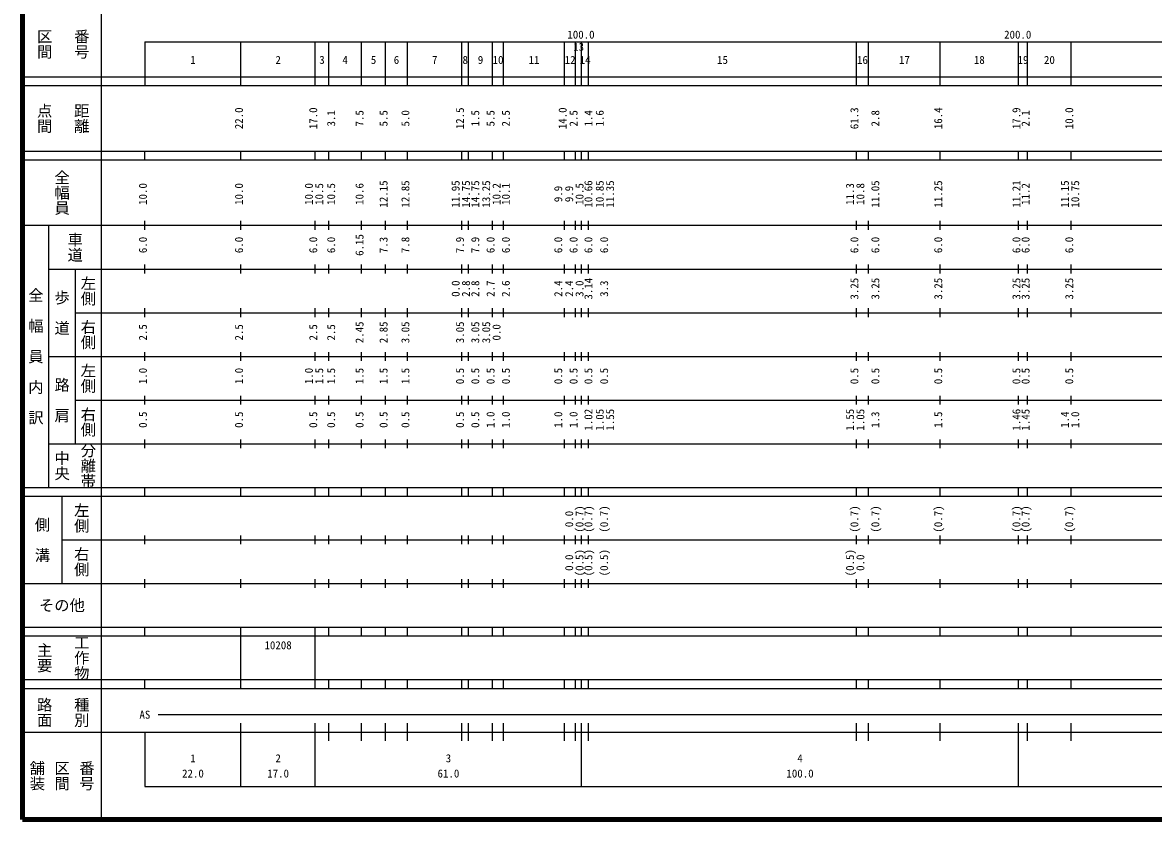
# Model space of a CAD drawing. Units: millimetres on the paper, enlarged 1000 times. Extents: x 40000 to 680000, y 20000 to 380000.
# Drawn here: x 40000 to 298907, y 20000 to 202409 of the extents above; entities that cross this region are included whole.
import ezdxf
from ezdxf.enums import TextEntityAlignment as Align

# ---------------------------------------------------------------- set-up
doc = ezdxf.new("R2010")
doc.units = ezdxf.units.MM
doc.header["$LTSCALE"] = 1000
doc.layers.add('S-TTL', color=2, linetype='Continuous', lineweight=140)
doc.layers.add('S-TTL-BAND', color=7, linetype='Continuous', lineweight=25)
doc.styles.add('@ＭＳ ゴシック', font='')
doc.styles.add('ＭＳ ゴシック', font='')
doc.styles.get('@ＭＳ ゴシック').set_extended_font_data('@MS Gothic')
doc.styles.get('ＭＳ ゴシック').set_extended_font_data('MS Gothic')

msp = doc.modelspace()

# ---------------------------------------------------------------- linework, layer by layer
at = {"layer": 'S-TTL'}
for p, q in [((40000, 380000), (40000, 20000)), ((40000, 20000), (680000, 20000))]:
    msp.add_line(p, q, dxfattribs=at)
at = {"layer": 'S-TTL-BAND'}
for p, q in [((58000, 370000), (58000, 20000)), ((68000, 198000), (579000, 198000)), ((68000, 198000), (68000, 188000)), ((90000, 188000), (90000, 198000)), ((107000, 188000), (107000, 198000)), ((110100, 188000), (110100, 198000)), ((117600, 188000), (117600, 198000)), ((123100, 188000), (123100, 198000)), ((128100, 188000), (128100, 198000)), ((140600, 188000), (140600, 198000)), ((142100, 188000), (142100, 198000)), ((147600, 188000), (147600, 198000)), ((150100, 188000), (150100, 198000)), ((164100, 188000), (164100, 198000)), ((166600, 188000), (166600, 198000)), ((168000, 188000), (168000, 198000)), ((169600, 188000), (169600, 198000)), ((230900, 188000), (230900, 198000)), ((233700, 188000), (233700, 198000)), ((250100, 188000), (250100, 198000)), ((268000, 188000), (268000, 198000)), ((270100, 188000), (270100, 198000)), ((280100, 188000), (280100, 198000)), ((40000, 190000), (579000, 190000)), ((40000, 188000), (579000, 188000)), ((40000, 173000), (579000, 173000)), ((40000, 171000), (579000, 171000)), ((68000, 171000), (68000, 173000)), ((90000, 171000), (90000, 173000)), ((107000, 171000), (107000, 173000)), ((110100, 171000), (110100, 173000)), ((117600, 171000), (117600, 173000)), ((123100, 171000), (123100, 173000)), ((128100, 171000), (128100, 173000)), ((140600, 171000), (140600, 173000)), ((142100, 171000), (142100, 173000)), ((147600, 171000), (147600, 173000)), ((150100, 171000), (150100, 173000)), ((164100, 171000), (164100, 173000)), ((166600, 171000), (166600, 173000)), ((168000, 171000), (168000, 173000)), ((169600, 171000), (169600, 173000)), ((230900, 171000), (230900, 173000)), ((233700, 171000), (233700, 173000)), ((250100, 171000), (250100, 173000)), ((268000, 171000), (268000, 173000)), ((270100, 171000), (270100, 173000)), ((280100, 171000), (280100, 173000)), ((40000, 156000), (579000, 156000)), ((46000, 96000), (46000, 156000)), ((68000, 155000), (68000, 157000)), ((90000, 155000), (90000, 157000)), ((107000, 155000), (107000, 157000)), ((110100, 155000), (110100, 157000)), ((117600, 155000), (117600, 157000)), ((123100, 155000), (123100, 157000)), ((128100, 155000), (128100, 157000)), ((140600, 155000), (140600, 157000)), ((142100, 155000), (142100, 157000)), ((147600, 155000), (147600, 157000)), ((150100, 155000), (150100, 157000)), ((164100, 155000), (164100, 157000)), ((166600, 155000), (166600, 157000)), ((168000, 155000), (168000, 157000)), ((169600, 155000), (169600, 157000)), ((230900, 155000), (230900, 157000)), ((233700, 155000), (233700, 157000)), ((250100, 155000), (250100, 157000)), ((268000, 155000), (268000, 157000)), ((270100, 155000), (270100, 157000)), ((280100, 155000), (280100, 157000)), ((46000, 146000), (579000, 146000)), ((52000, 146000), (52000, 106000)), ((68000, 145000), (68000, 147000)), ((90000, 145000), (90000, 147000)), ((107000, 145000), (107000, 147000)), ((110100, 145000), (110100, 147000)), ((117600, 145000), (117600, 147000)), ((123100, 145000), (123100, 147000)), ((128100, 145000), (128100, 147000)), ((140600, 145000), (140600, 147000)), ((142100, 145000), (142100, 147000)), ((147600, 145000), (147600, 147000)), ((150100, 145000), (150100, 147000)), ((164100, 145000), (164100, 147000)), ((166600, 145000), (166600, 147000)), ((168000, 145000), (168000, 147000)), ((169600, 145000), (169600, 147000)), ((230900, 145000), (230900, 147000)), ((233700, 145000), (233700, 147000)), ((250100, 145000), (250100, 147000)), ((268000, 145000), (268000, 147000)), ((270100, 145000), (270100, 147000)), ((280100, 145000), (280100, 147000)), ((52000, 136000), (579000, 136000)), ((68000, 135000), (68000, 137000)), ((90000, 135000), (90000, 137000)), ((107000, 135000), (107000, 137000)), ((110100, 135000), (110100, 137000)), ((117600, 135000), (117600, 137000)), ((123100, 135000), (123100, 137000)), ((128100, 135000), (128100, 137000)), ((140600, 135000), (140600, 137000)), ((142100, 135000), (142100, 137000)), ((147600, 135000), (147600, 137000)), ((150100, 135000), (150100, 137000)), ((164100, 135000), (164100, 137000)), ((166600, 135000), (166600, 137000)), ((168000, 135000), (168000, 137000)), ((169600, 135000), (169600, 137000)), ((230900, 135000), (230900, 137000)), ((233700, 135000), (233700, 137000)), ((250100, 135000), (250100, 137000)), ((268000, 135000), (268000, 137000)), ((270100, 135000), (270100, 137000)), ((280100, 135000), (280100, 137000)), ((68000, 125000), (68000, 127000)), ((90000, 125000), (90000, 127000)), ((107000, 125000), (107000, 127000)), ((110100, 125000), (110100, 127000)), ((117600, 125000), (117600, 127000)), ((123100, 125000), (123100, 127000)), ((128100, 125000), (128100, 127000)), ((140600, 125000), (140600, 127000)), ((142100, 125000), (142100, 127000)), ((147600, 125000), (147600, 127000)), ((150100, 125000), (150100, 127000)), ((164100, 125000), (164100, 127000)), ((166600, 125000), (166600, 127000)), ((168000, 125000), (168000, 127000)), ((169600, 125000), (169600, 127000)), ((230900, 125000), (230900, 127000)), ((233700, 125000), (233700, 127000)), ((250100, 125000), (250100, 127000)), ((268000, 125000), (268000, 127000)), ((270100, 125000), (270100, 127000)), ((280100, 125000), (280100, 127000)), ((46000, 126000), (579000, 126000)), ((68000, 115000), (68000, 117000)), ((90000, 115000), (90000, 117000)), ((107000, 115000), (107000, 117000)), ((110100, 115000), (110100, 117000)), ((117600, 115000), (117600, 117000)), ((123100, 115000), (123100, 117000)), ((128100, 115000), (128100, 117000)), ((140600, 115000), (140600, 117000)), ((142100, 115000), (142100, 117000)), ((147600, 115000), (147600, 117000)), ((150100, 115000), (150100, 117000)), ((164100, 115000), (164100, 117000)), ((166600, 115000), (166600, 117000)), ((168000, 115000), (168000, 117000)), ((169600, 115000), (169600, 117000)), ((230900, 115000), (230900, 117000)), ((233700, 115000), (233700, 117000)), ((250100, 115000), (250100, 117000)), ((268000, 115000), (268000, 117000)), ((270100, 115000), (270100, 117000)), ((280100, 115000), (280100, 117000)), ((52000, 116000), (579000, 116000)), ((68000, 105000), (68000, 107000)), ((90000, 105000), (90000, 107000)), ((107000, 105000), (107000, 107000)), ((110100, 105000), (110100, 107000)), ((117600, 105000), (117600, 107000)), ((123100, 105000), (123100, 107000)), ((128100, 105000), (128100, 107000)), ((140600, 105000), (140600, 107000)), ((142100, 105000), (142100, 107000)), ((147600, 105000), (147600, 107000)), ((150100, 105000), (150100, 107000)), ((164100, 105000), (164100, 107000)), ((166600, 105000), (166600, 107000)), ((168000, 105000), (168000, 107000)), ((169600, 105000), (169600, 107000)), ((230900, 105000), (230900, 107000)), ((233700, 105000), (233700, 107000)), ((250100, 105000), (250100, 107000)), ((268000, 105000), (268000, 107000)), ((270100, 105000), (270100, 107000)), ((280100, 105000), (280100, 107000)), ((46000, 106000), (579000, 106000)), ((40000, 96000), (579000, 96000)), ((68000, 94000), (68000, 96000)), ((90000, 94000), (90000, 96000)), ((107000, 94000), (107000, 96000)), ((110100, 94000), (110100, 96000)), ((117600, 94000), (117600, 96000)), ((123100, 94000), (123100, 96000)), ((128100, 94000), (128100, 96000)), ((140600, 94000), (140600, 96000)), ((142100, 94000), (142100, 96000)), ((147600, 94000), (147600, 96000)), ((150100, 94000), (150100, 96000)), ((164100, 94000), (164100, 96000)), ((166600, 94000), (166600, 96000)), ((168000, 94000), (168000, 96000)), ((169600, 94000), (169600, 96000)), ((230900, 94000), (230900, 96000)), ((233700, 94000), (233700, 96000)), ((250100, 94000), (250100, 96000)), ((268000, 94000), (268000, 96000)), ((270100, 94000), (270100, 96000)), ((280100, 94000), (280100, 96000)), ((40000, 94000), (579000, 94000)), ((49000, 94000), (49000, 74000)), ((49000, 84000), (579000, 84000)), ((68000, 83000), (68000, 85000)), ((90000, 83000), (90000, 85000)), ((107000, 83000), (107000, 85000)), ((110100, 83000), (110100, 85000)), ((117600, 83000), (117600, 85000)), ((123100, 83000), (123100, 85000)), ((128100, 83000), (128100, 85000)), ((140600, 83000), (140600, 85000)), ((142100, 83000), (142100, 85000)), ((147600, 83000), (147600, 85000)), ((150100, 83000), (150100, 85000)), ((164100, 83000), (164100, 85000)), ((166600, 83000), (166600, 85000)), ((168000, 83000), (168000, 85000)), ((169600, 83000), (169600, 85000)), ((230900, 83000), (230900, 85000)), ((233700, 83000), (233700, 85000)), ((250100, 83000), (250100, 85000)), ((268000, 83000), (268000, 85000)), ((270100, 83000), (270100, 85000)), ((280100, 83000), (280100, 85000)), ((40000, 74000), (579000, 74000)), ((68000, 73000), (68000, 75000)), ((90000, 73000), (90000, 75000)), ((107000, 73000), (107000, 75000)), ((110100, 73000), (110100, 75000)), ((117600, 73000), (117600, 75000)), ((123100, 73000), (123100, 75000)), ((128100, 73000), (128100, 75000)), ((140600, 73000), (140600, 75000)), ((142100, 73000), (142100, 75000)), ((147600, 73000), (147600, 75000)), ((150100, 73000), (150100, 75000)), ((164100, 73000), (164100, 75000)), ((166600, 73000), (166600, 75000)), ((168000, 73000), (168000, 75000)), ((169600, 73000), (169600, 75000)), ((230900, 73000), (230900, 75000)), ((233700, 73000), (233700, 75000)), ((250100, 73000), (250100, 75000)), ((268000, 73000), (268000, 75000)), ((270100, 73000), (270100, 75000)), ((280100, 73000), (280100, 75000)), ((40000, 64000), (579000, 64000)), ((68000, 62000), (68000, 64000)), ((90000, 62000), (90000, 64000)), ((107000, 62000), (107000, 64000)), ((110100, 62000), (110100, 64000)), ((117600, 62000), (117600, 64000)), ((123100, 62000), (123100, 64000)), ((128100, 62000), (128100, 64000)), ((140600, 62000), (140600, 64000)), ((142100, 62000), (142100, 64000)), ((147600, 62000), (147600, 64000)), ((150100, 62000), (150100, 64000)), ((164100, 62000), (164100, 64000)), ((166600, 62000), (166600, 64000)), ((168000, 62000), (168000, 64000)), ((169600, 62000), (169600, 64000)), ((230900, 62000), (230900, 64000)), ((233700, 62000), (233700, 64000)), ((250100, 62000), (250100, 64000)), ((268000, 62000), (268000, 64000)), ((270100, 62000), (270100, 64000)), ((280100, 62000), (280100, 64000)), ((40000, 62000), (579000, 62000)), ((90000, 52000), (90000, 62000)), ((107000, 52000), (107000, 62000)), ((40000, 52000), (579000, 52000)), ((68000, 50000), (68000, 52000)), ((90000, 50000), (90000, 52000)), ((107000, 50000), (107000, 52000)), ((110100, 50000), (110100, 52000)), ((117600, 50000), (117600, 52000)), ((123100, 50000), (123100, 52000)), ((128100, 50000), (128100, 52000)), ((140600, 50000), (140600, 52000)), ((142100, 50000), (142100, 52000)), ((147600, 50000), (147600, 52000)), ((150100, 50000), (150100, 52000)), ((164100, 50000), (164100, 52000)), ((166600, 50000), (166600, 52000)), ((168000, 50000), (168000, 52000)), ((169600, 50000), (169600, 52000)), ((230900, 50000), (230900, 52000)), ((233700, 50000), (233700, 52000)), ((250100, 50000), (250100, 52000)), ((268000, 50000), (268000, 52000)), ((270100, 50000), (270100, 52000)), ((280100, 50000), (280100, 52000)), ((40000, 50000), (579000, 50000)), ((71000, 44000), (565000, 44000)), ((90000, 27500), (90000, 42000)), ((107000, 27500), (107000, 42000)), ((110100, 38000), (110100, 42000)), ((117600, 38000), (117600, 42000)), ((123100, 38000), (123100, 42000)), ((128100, 38000), (128100, 42000)), ((140600, 38000), (140600, 42000)), ((142100, 38000), (142100, 42000)), ((147600, 38000), (147600, 42000)), ((150100, 38000), (150100, 42000)), ((164100, 38000), (164100, 42000)), ((166600, 38000), (166600, 42000)), ((168000, 27500), (168000, 42000)), ((169600, 38000), (169600, 42000)), ((230900, 38000), (230900, 42000)), ((233700, 38000), (233700, 42000)), ((250100, 38000), (250100, 42000)), ((268000, 27500), (268000, 42000)), ((270100, 38000), (270100, 42000)), ((280100, 38000), (280100, 42000)), ((40000, 40000), (579000, 40000)), ((68000, 40000), (68000, 27500)), ((68000, 27500), (579000, 27500))]:
    msp.add_line(p, q, dxfattribs=at)

# ---------------------------------------------------------------- texts
at = {"layer": 'S-TTL-BAND', "style": '@ＭＳ ゴシック'}
for s, p in [('区間', (45000, 197500)), ('番号', (53500, 197500)), ('点間', (45000, 180500)), ('距離', (53500, 180500)), ('全幅員', (49000, 163500)), ('車道', (52000, 151000)), ('左側', (55000, 141000)), ('全\u3000幅\u3000員\u3000内\u3000訳', (43000, 126000)), ('歩\u3000道', (49000, 136000)), ('右側', (55000, 131000)), ('左側', (55000, 121000)), ('路\u3000肩', (49000, 116000)), ('右側', (55000, 111000)), ('中央', (49000, 101000)), ('分離帯', (55000, 101000)), ('左側', (53500, 89000)), ('側\u3000溝', (44500, 84000)), ('右側', (53500, 79000)), ('主要', (45000, 57000)), ('工作物', (53500, 57000)), ('路面', (45000, 44500)), ('種別', (53500, 44500)), ('舗装', (43333, 30000)), ('区間', (49000, 30000)), ('番号', (54667, 30000))]:
    msp.add_text(s, height=2566, rotation=270, dxfattribs=at).set_placement(p, align=Align.MIDDLE_CENTER)
at = {"layer": 'S-TTL-BAND', "style": 'ＭＳ ゴシック'}
for s, p in [('100.0', (167844, 198195)), ('200.0', (267844, 198195)), ('13', (167300, 195405)), ('1', (79000, 192405)), ('2', (98500, 192405)), ('3', (108550, 192405)), ('4', (113850, 192405)), ('5', (120350, 192405)), ('6', (125600, 192405)), ('7', (134350, 192405)), ('8', (141350, 192405)), ('9', (144850, 192405)), ('10', (148850, 192405)), ('11', (157100, 192405)), ('12', (165350, 192405)), ('14', (168800, 192405)), ('15', (200250, 192405)), ('16', (232300, 192405)), ('17', (241900, 192405)), ('18', (259050, 192405)), ('19', (269050, 192405)), ('20', (275100, 192405)), ('AS', (68000, 42500)), ('1', (79000, 32523)), ('2', (98500, 32523)), ('3', (137500, 32523)), ('4', (218000, 32523)), ('22.0', (79000, 29033)), ('17.0', (98500, 29033)), ('61.0', (137500, 29033)), ('100.0', (218000, 29033))]:
    msp.add_text(s, height=1833, dxfattribs=at).set_placement(p, align=Align.BOTTOM_CENTER)
for s, p in [('22.0', (91000, 180500)), ('17.0', (108000, 180500)), ('3.1', (112100, 180500)), ('7.5', (118600, 180500)), ('5.5', (124100, 180500)), ('5.0', (129100, 180500)), ('12.5', (141600, 180500)), ('1.5', (145100, 180500)), ('5.5', (148600, 180500)), ('2.5', (152100, 180500)), ('14.0', (165100, 180500)), ('2.5', (167600, 180500)), ('1.4', (171000, 180500)), ('1.6', (173600, 180500)), ('61.3', (231900, 180500)), ('2.8', (236700, 180500)), ('16.4', (251100, 180500)), ('17.9', (269000, 180500)), ('2.1', (271100, 180500)), ('10.0', (281100, 180500)), ('12.15', (124100, 163174)), ('12.85', (129100, 163174)), ('11.95', (140600, 163174)), ('14.75', (142970, 163174)), ('14.75', (145100, 163174)), ('13.25', (147600, 163174)), ('10.66', (171000, 163174)), ('10.85', (173600, 163174)), ('11.35', (175970, 163174)), ('11.05', (236700, 163174)), ('11.25', (251100, 163174)), ('11.21', (269000, 163174)), ('11.15', (280100, 163174)), ('10.75', (282470, 163174)), ('10.0', (69000, 163174)), ('10.0', (91000, 163174)), ('10.0', (107000, 163174)), ('10.5', (109370, 163174)), ('10.5', (112100, 163174)), ('10.6', (118600, 163174)), ('10.2', (149970, 163174)), ('10.1', (152100, 163174)), ('9.9', (164100, 163174)), ('9.9', (166600, 163174)), ('10.5', (168970, 163174)), ('11.3', (230900, 163174)), ('10.8', (233270, 163174)), ('11.2', (271100, 163174)), ('6.0', (69000, 151500)), ('6.0', (91000, 151500)), ('6.0', (108000, 151500)), ('6.0', (112100, 151500)), ('6.15', (118600, 151500)), ('7.3', (124100, 151500)), ('7.8', (129100, 151500)), ('7.9', (141600, 151500)), ('7.9', (145100, 151500)), ('6.0', (148600, 151500)), ('6.0', (152100, 151500)), ('6.0', (164100, 151500)), ('6.0', (167600, 151500)), ('6.0', (171000, 151500)), ('6.0', (174600, 151500)), ('6.0', (231900, 151500)), ('6.0', (236700, 151500)), ('6.0', (251100, 151500)), ('6.0', (269000, 151500)), ('6.0', (271100, 151500)), ('6.0', (281100, 151500)), ('0.0', (140600, 141500)), ('2.8', (142970, 141500)), ('2.8', (145100, 141500)), ('2.7', (148600, 141500)), ('2.6', (152100, 141500)), ('2.4', (164100, 141500)), ('2.4', (166600, 141500)), ('3.0', (168970, 141500)), ('3.14', (171000, 141500)), ('3.3', (174600, 141500)), ('3.25', (231900, 141500)), ('3.25', (236700, 141500)), ('3.25', (251100, 141500)), ('3.25', (269000, 141500)), ('3.25', (271100, 141500)), ('3.25', (281100, 141500)), ('2.5', (69000, 131500)), ('2.5', (91000, 131500)), ('2.5', (108000, 131500)), ('2.5', (112100, 131500)), ('2.45', (118600, 131500)), ('2.85', (124100, 131500)), ('3.05', (129100, 131500)), ('3.05', (141600, 131500)), ('3.05', (145100, 131500)), ('3.05', (147600, 131500)), ('0.0', (149970, 131500)), ('1.0', (69000, 121500)), ('1.0', (91000, 121500)), ('1.0', (107000, 121500)), ('1.5', (109370, 121500)), ('1.5', (112100, 121500)), ('1.5', (118600, 121500)), ('1.5', (124100, 121500)), ('1.5', (129100, 121500)), ('0.5', (141600, 121500)), ('0.5', (145100, 121500)), ('0.5', (148600, 121500)), ('0.5', (152100, 121500)), ('0.5', (164100, 121500)), ('0.5', (167600, 121500)), ('0.5', (171000, 121500)), ('0.5', (174600, 121500)), ('0.5', (231900, 121500)), ('0.5', (236700, 121500)), ('0.5', (251100, 121500)), ('0.5', (269000, 121500)), ('0.5', (271100, 121500)), ('0.5', (281100, 121500)), ('0.5', (69000, 111500)), ('0.5', (91000, 111500)), ('0.5', (108000, 111500)), ('0.5', (112100, 111500)), ('0.5', (118600, 111500)), ('0.5', (124100, 111500)), ('0.5', (129100, 111500)), ('0.5', (141600, 111500)), ('0.5', (145100, 111500)), ('1.0', (148600, 111500)), ('1.0', (152100, 111500)), ('1.0', (164100, 111500)), ('1.0', (167600, 111500)), ('1.02', (171000, 111500)), ('1.05', (173600, 111500)), ('1.55', (175970, 111500)), ('1.55', (230900, 111500)), ('1.05', (233270, 111500)), ('1.3', (236700, 111500)), ('1.5', (251100, 111500)), ('1.46', (269000, 111500)), ('1.45', (271100, 111500)), ('1.4', (280100, 111500)), ('1.0', (282470, 111500)), ('(0.7)', (168970, 88764)), ('(0.7)', (171000, 88764)), ('(0.7)', (174600, 88764)), ('(0.7)', (231900, 88764)), ('(0.7)', (236700, 88764)), ('(0.7)', (251100, 88764)), ('(0.7)', (269000, 88764)), ('(0.7)', (271100, 88764)), ('(0.7)', (281100, 88764)), ('0.0', (166600, 88764)), ('0.0', (166600, 78764)), ('(0.5)', (168970, 78764)), ('(0.5)', (171000, 78764)), ('(0.5)', (174600, 78764)), ('(0.5)', (230900, 78764)), ('0.0', (233270, 78764))]:
    msp.add_text(s, height=1833, rotation=90, dxfattribs=at).set_placement(p, align=Align.BOTTOM_CENTER)
msp.add_text('その他', height=2566, dxfattribs=at).set_placement((49000, 69000), align=Align.MIDDLE_CENTER)
msp.add_text('10208', height=1833, dxfattribs=at).set_placement((95375, 58405), align=Align.BOTTOM_LEFT)

doc.saveas('drawing.dxf')
